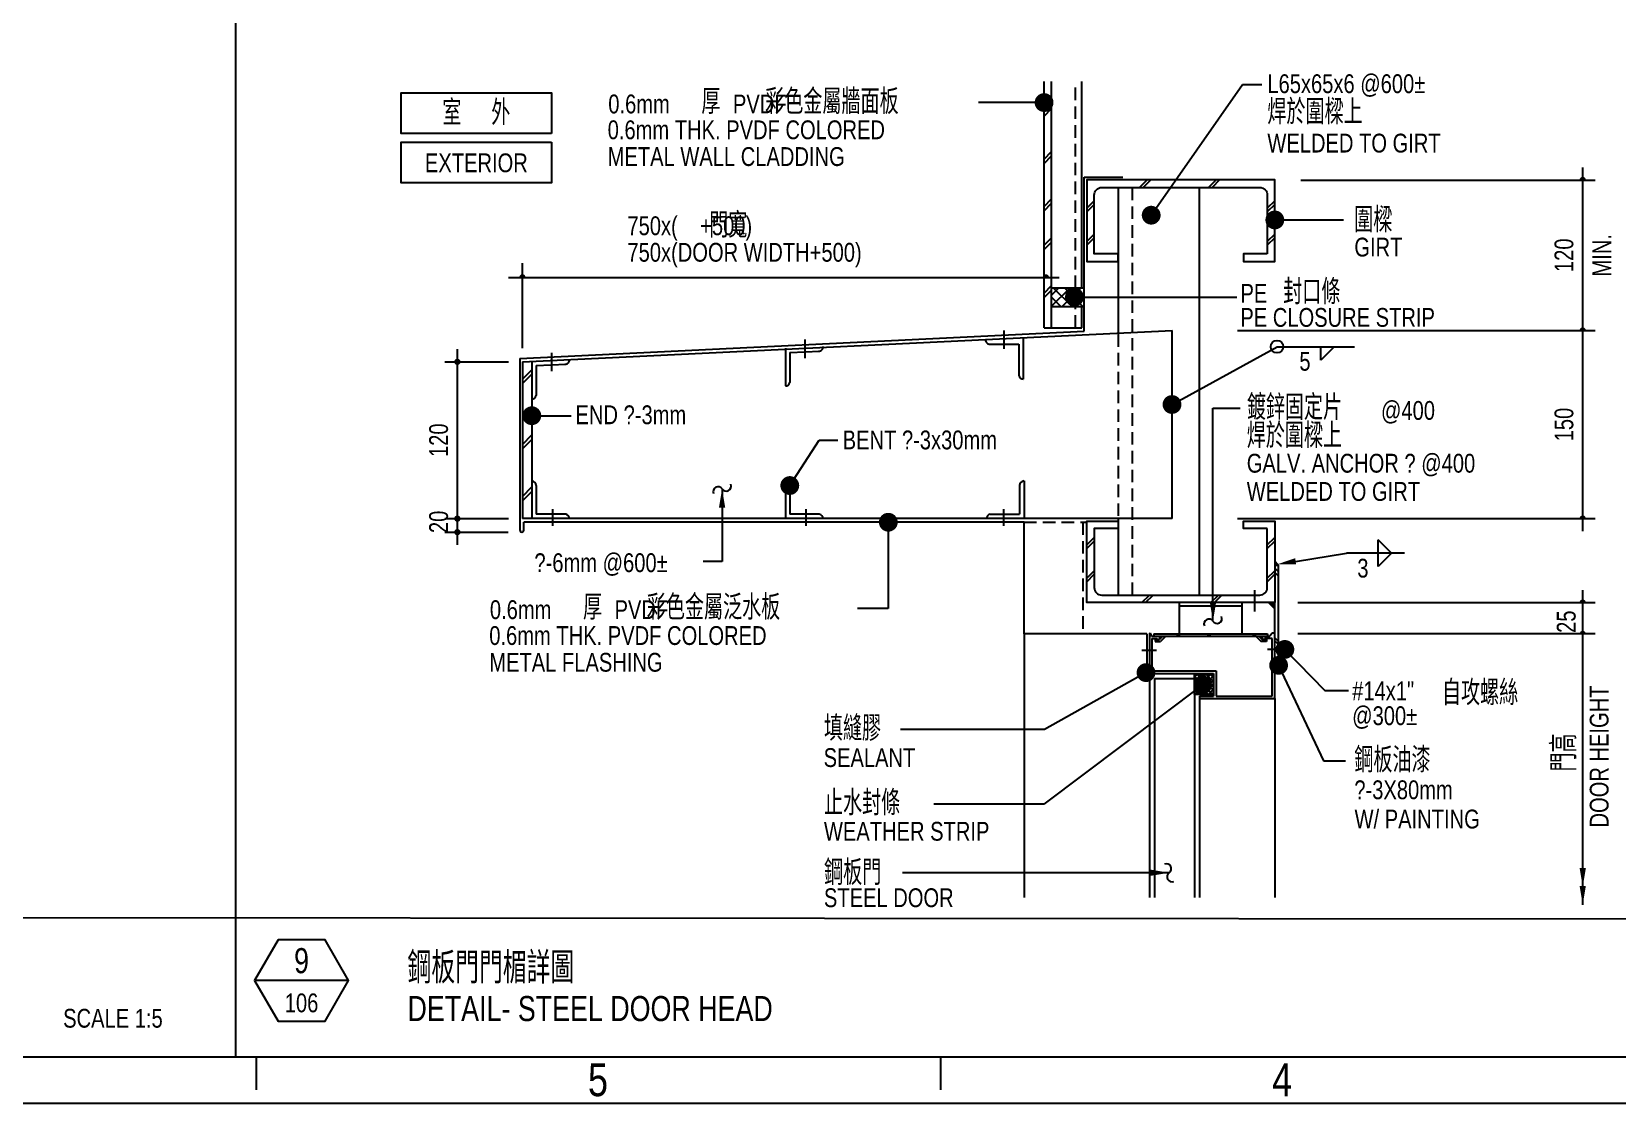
# Model space of a CAD drawing. Extents: x -15449 to 597104, y -1239737 to 53667.
# Drawn here: x 13911 to 14163.9, y 7246.1 to 7416.9 of the extents above; entities that cross this region are included whole.
import ezdxf
from ezdxf.enums import TextEntityAlignment as Align

# ---------------------------------------------------------------- set-up
doc = ezdxf.new("R2010")
doc.units = 0
doc.header["$LTSCALE"] = 8
doc.linetypes.add('HIDDEN', pattern=[0.375, 0.25, -0.125])
doc.layers.get('0').update_dxf_attribs({"color": 1, "linetype": 'CONTINUOUS'})
doc.layers.get('Defpoints').update_dxf_attribs({"linetype": 'CONTINUOUS'})
for name, color, linetype in [('1', 1, 'CONTINUOUS'), ('2', 2, 'CONTINUOUS'), ('3', 3, 'CONTINUOUS'), ('4', 4, 'CONTINUOUS'), ('BOR', 1, 'CONTINUOUS'), ('DIM', 1, 'CONTINUOUS'), ('TEXT', 2, 'CONTINUOUS')]:
    doc.layers.add(name, color=color, linetype=linetype)
doc.styles.add('ACADCHN6', font='CTCICHN0.shx', dxfattribs={"bigfont": 'ACADCHN6.shx'})
doc.styles.add('CTCIL_A1_DWG$0$ARIAL', font='Arial')
doc.styles.add('S1', font='AUCAD', dxfattribs={"width": 0.8, "height": 3})
doc.dimstyles.new('CTCI_CVLLEADER', dxfattribs={"dimtxt": 3, "dimasz": 3, "dimexe": 2, "dimexo": 2, "dimgap": 1, "dimtad": 0, "dimtih": 1, "dimtoh": 1, "dimdec": 4, "dimlfac": 100, "dimzin": 0, "dimdsep": 46, "dimtxsty": 'S1', "dimblk": 'DTARROWF', "dimcen": 2, "dimclrd": 1, "dimclre": 1, "dimclrt": 2, "dimadec": 0, "dimazin": 0, "dimtfac": 1, "dimtdec": 4, "dimtofl": 0, "dimtmove": 0, "dimatfit": 3, "dimldrblk": 'DTARROWF', "dimfxl": 1, "dimtolj": 1, "dimtzin": 0, "dimarcsym": 0})

# ---------------------------------------------------------------- blocks, each defined once
blk = doc.blocks.new('CTCIL_A1_DWG')
at = {"linetype": 'Continuous', "lineweight": 25}
for p, q in [((8.35, 8.5), (699.09, 8.5)), ((291.87, 3.19), (291.87, 8.5)), ((402.47, 3.19), (402.47, 8.5)), ((0, 1), (840, 1))]:
    blk.add_line(p, q, dxfattribs=at)
at = {"linetype": 'Continuous', "lineweight": 0, "style": 'CTCIL_A1_DWG$0$ARIAL', "width": 0.786}
for s, p in [('5', (345.44, 2.15)), ('4', (456.04, 2.15))]:
    blk.add_text(s, height=5.31, dxfattribs=at).set_placement(p)
blk = doc.blocks.new('ARROW', base_point=(230.43, 159.35))
at = {"layer": '1'}
blk.add_solid([(227.43, 158.85), (227.43, 159.85), (230.43, 159.35)], dxfattribs=at)
blk = doc.blocks.new('*U308')
at = {"layer": '1'}
for p, q in [((281.57, 638.18), (282.77, 639.38)), ((281.57, 637.61), (282.77, 638.81)), ((310.37, 638.18), (311.57, 639.38)), ((310.37, 637.61), (311.57, 638.81)), ((281.57, 632.87), (282.77, 634.07)), ((281.57, 632.31), (282.77, 633.51)), ((310.37, 632.87), (311.57, 634.07)), ((310.37, 632.31), (311.57, 633.51)), ((290.38, 628.99), (291.58, 630.19)), ((290.95, 628.99), (292.15, 630.19)), ((301.36, 628.99), (302.56, 630.19)), ((301.93, 628.99), (303.13, 630.19))]:
    blk.add_line(p, q, dxfattribs=at)
at = {"layer": '3'}
blk.add_lwpolyline([(310.37, 640.79), (306.57, 640.79), (306.57, 641.99), (311.57, 641.99), (311.57, 628.99), (281.57, 628.99), (281.57, 641.99), (286.57, 641.99), (286.57, 640.79), (282.77, 640.79), (282.77, 631.39, 0.414214), (283.97, 630.19), (309.17, 630.19, 0.414214), (310.37, 631.39)], format="xyb", close=True, dxfattribs=at)
blk = doc.blocks.new('*U309')
at = {"layer": '1'}
for p, q in [((291.21, 621.89), (290.01, 620.69)), ((291.78, 621.89), (290.58, 620.69)), ((302.19, 621.89), (300.99, 620.69)), ((302.76, 621.89), (301.56, 620.69)), ((282.77, 618.57), (281.57, 617.37)), ((282.77, 618), (281.57, 616.8)), ((311.57, 618.57), (310.37, 617.37)), ((311.57, 618), (310.37, 616.8)), ((282.77, 613.26), (281.57, 612.06)), ((282.77, 612.69), (281.57, 611.49)), ((311.57, 613.26), (310.37, 612.06)), ((311.57, 612.69), (310.37, 611.49))]:
    blk.add_line(p, q, dxfattribs=at)
at = {"layer": '3'}
blk.add_lwpolyline([(310.37, 610.09), (306.57, 610.09), (306.57, 608.89), (311.57, 608.89), (311.57, 621.89), (281.57, 621.89), (281.57, 608.89), (286.57, 608.89), (286.57, 610.09), (282.77, 610.09), (282.77, 619.49, -0.414214), (283.97, 620.69), (309.17, 620.69, -0.414214), (310.37, 619.49)], format="xyb", close=True, dxfattribs=at)
blk = doc.blocks.new('DTARROWF')
at = {"color": 0, "const_width": 0.5}
blk.add_lwpolyline([(-0.25, 0, 1), (0.25, 0, 1)], format="xyb", close=True, dxfattribs=at)
blk = doc.blocks.new('DARROW7')
at = {"color": 2}
for centre, start, end in [((-0.44, 0.65), 304.0217, 112.4292), ((0.44, -0.65), 124.0217, 292.4292)]:
    blk.add_arc(centre, 0.785, start, end, dxfattribs=at)
blk.add_solid([(-3, -0.5), (-3, 0.5), (0, 0)], dxfattribs=at)
blk = doc.blocks.new('*U310')
at = {"layer": 'TEXT', "width": 0.8}
for s, height, style, p in [('厚      彩色金屬牆面板', 4.0001, 'ACADCHN6', (346.45, 362.44)), ('0.6mm ', 3, 'S1', (331.6, 362.56)), ('PVDF', 3, 'S1', (351.48, 362.56))]:
    blk.add_text(s, height=height, dxfattribs=dict(at, style=style)).set_placement(p)
blk = doc.blocks.new('*U312')
at = {"layer": 'TEXT', "width": 0.8}
for s, height, style, p in [('厚      彩色金屬泛水板', 4.0001, 'ACADCHN6', (947.79, 451.5)), ('0.6mm ', 3, 'S1', (932.94, 451.62)), ('PVDF', 3, 'S1', (952.82, 451.62))]:
    blk.add_text(s, height=height, dxfattribs=dict(at, style=style)).set_placement(p)

msp = doc.modelspace()

# ---------------------------------------------------------------- hatches: boundary and pattern name
at = {"layer": '1'}
h = msp.add_hatch(dxfattribs=at)
h.set_pattern_fill('ANSI37', color=256, scale=4, style=0)
h.set_pattern_definition([(45, (13783.2916, 6835.39494), (-0.3535534, 0.3535534), []), (135, (13783.2916, 6835.39494), (-0.3535534, -0.3535534), [])])
h.paths.add_polyline_path([(14096.488, 7314.4461), (14096.488, 7311.2595), (14099.4436, 7311.2595), (14099.4436, 7314.4461)])

# ---------------------------------------------------------------- linework, layer by layer
for p, q in [((14072.4883, 7404.1877), (14073.6883, 7405.3877)), ((14072.4883, 7403.4806), (14073.6883, 7404.6806)), ((14072.4883, 7396.6428), (14073.6883, 7397.8428)), ((14072.4883, 7395.9357), (14073.6883, 7397.1357)), ((14072.4883, 7389.098), (14073.6883, 7390.298)), ((14072.4883, 7388.3909), (14073.6883, 7389.5909)), ((14072.4883, 7382.8968), (14073.6883, 7384.0968)), ((14072.4883, 7382.1897), (14073.6883, 7383.3897)), ((14072.4883, 7375.2486), (14073.6883, 7376.4486)), ((14072.4883, 7374.5415), (14073.6883, 7375.7415)), ((14073.6883, 7374.9292), (14074.8047, 7376.0455)), ((14073.6883, 7373.1614), (14076.5724, 7376.0455)), ((14075.2348, 7373.0455), (14073.6883, 7374.5919)), ((14077.0025, 7373.0455), (14074.0025, 7376.0455)), ((14075.3402, 7373.0455), (14078.3402, 7376.0455)), ((14078.8883, 7372.9275), (14075.7703, 7376.0455)), ((14077.108, 7373.0455), (14078.8883, 7374.8259)), ((14078.8883, 7374.6952), (14077.5381, 7376.0455)), ((13989.2883, 7361.545), (13990.7883, 7363.045)), ((13989.2883, 7360.8379), (13990.7883, 7362.3379)), ((13989.2883, 7351.1406), (13990.7883, 7352.6406)), ((13989.2883, 7350.4335), (13990.7883, 7351.9335)), ((13989.2883, 7342.8382), (13990.7883, 7344.3382)), ((13989.2883, 7342.131), (13990.7883, 7343.631)), ((14109.888, 7331.8961), (14109.2883, 7332.4958)), ((14109.2883, 7331.3888), (14109.888, 7330.7891)), ((14109.2883, 7330.7137), (14109.888, 7330.114)), ((14093.6132, 7320.5461), (14093.9668, 7320.8996)), ((14093.8632, 7320.5461), (14094.2168, 7320.8996)), ((14098.4897, 7320.5461), (14098.8433, 7320.8996)), ((14098.7397, 7320.5461), (14099.0933, 7320.8996)), ((14105.7162, 7320.5461), (14106.0697, 7320.8996)), ((14105.9662, 7320.5461), (14106.3197, 7320.8996)), ((14090.2502, 7319.6711), (14090.6037, 7320.0246)), ((14090.5002, 7319.6711), (14090.8537, 7320.0246)), ((14107.257, 7319.6711), (14107.6106, 7320.0246)), ((14107.507, 7319.6711), (14107.8606, 7320.0246)), ((14109.2883, 7320.3074), (14109.888, 7319.7077)), ((14109.2883, 7319.8091), (14109.888, 7319.2094)), ((14089.288, 7314.5961), (14089.288, 7278.863)), ((14097.288, 7310.5961), (14097.288, 7278.863))]:
    msp.add_line(p, q, dxfattribs=at)
at = {"layer": '1', "color": 1}
msp.add_line((13987.064, 7377.7704), (14074.8883, 7377.7704), dxfattribs=at)
at = {"layer": '1', "color": 2}
for points in [[(13989.5383, 7377.7704, 0.5, 0.5, 1), (13989.0383, 7377.7704, 0, 0, 0)], [(14073.0225, 7377.7704, 0.5, 0.5, 1), (14072.5225, 7377.7704, 0, 0, 0)]]:
    msp.add_lwpolyline(points, format="xyseb", dxfattribs=at)
at = {"layer": '1'}
msp.add_lwpolyline([(14096.488, 7314.4461), (14099.4436, 7314.4461), (14099.4436, 7311.2595), (14096.488, 7311.2595)], close=True, dxfattribs=at)
for centre, start in [((14088.9114, 7315.3642), 206.554132), ((14088.9114, 7315.5769), 220.090941), ((14088.9114, 7315.7896), 233.352315), ((14088.9114, 7316.0024), 247.091928)]:
    msp.add_arc(centre, 0.6516, start, 305.313946, dxfattribs=at)
for points in [[(14109.888, 7331.8961), (14109.2883, 7331.8961), (14109.2883, 7332.4958)], [(14108.088, 7325.8961), (14109.2878, 7325.8961), (14109.2878, 7324.6964)]]:
    msp.add_solid(points, dxfattribs=at)
at = {"layer": '2', "linetype": 'HIDDEN'}
for p, q in [((14077.4883, 7376.0455), (14077.4883, 7409.0012)), ((14086.5931, 7327.0961), (14086.5931, 7392.0961)), ((14077.4883, 7369.7201), (14077.4883, 7373.0455)), ((14084.2883, 7368.7169), (14084.2883, 7339.2961))]:
    msp.add_line(p, q, dxfattribs=at)
at = {"layer": '2'}
for p, q in [((14078.4883, 7376.0455), (14078.4883, 7409.0012)), ((14084.2883, 7392.0961), (14084.2883, 7368.7169)), ((14097.2883, 7327.0961), (14097.2883, 7392.0961)), ((14078.8883, 7376.0455), (14073.6883, 7376.0455)), ((14078.8883, 7373.0455), (14073.6883, 7373.0455)), ((14078.4883, 7369.7201), (14078.4883, 7373.0455)), ((13989.2883, 7364.2961), (14092.8883, 7369.2961)), ((14073.6883, 7369.7201), (14078.4883, 7369.7201)), ((14092.8883, 7339.2961), (14092.8883, 7369.2961)), ((14031.2299, 7366.453), (14031.2299, 7360.4461)), ((14063.8792, 7367.1146), (14068.4719, 7367.1146)), ((14068.4719, 7367.1146), (14068.4719, 7362.1211)), ((14069.1719, 7368.0896), (14069.1719, 7361.553)), ((13989.2883, 7364.2961), (13989.2883, 7339.2961)), ((13990.7883, 7364.3685), (13990.7883, 7339.2961)), ((13991.4883, 7363.7014), (13996.2848, 7363.9329)), ((13991.4883, 7363.7014), (13991.4883, 7358.9295)), ((14031.9299, 7365.786), (14036.7263, 7366.0175)), ((14031.9299, 7365.786), (14031.9299, 7361.0141)), ((13991.4883, 7344.5943), (13991.4883, 7339.9961)), ((14031.2299, 7345.2961), (14031.2299, 7339.2961)), ((14031.9299, 7344.5943), (14031.9299, 7339.9961)), ((14068.5883, 7344.5943), (14068.5883, 7339.9961)), ((14069.2883, 7345.2961), (14069.2883, 7339.2961)), ((14092.8883, 7339.2961), (13989.2883, 7339.2961)), ((13996.2007, 7339.9961), (13991.4883, 7339.9961)), ((14036.6422, 7339.9961), (14031.9299, 7339.9961)), ((14063.8759, 7339.9961), (14068.5883, 7339.9961)), ((14084.2883, 7339.2961), (14084.2883, 7327.0961)), ((14109.288, 7331.8961), (14109.888, 7331.8961)), ((14109.888, 7315.8961), (14109.888, 7331.8961)), ((14094.0755, 7320.8961), (14094.0755, 7325.8961)), ((14104.0755, 7320.8961), (14104.0755, 7325.8961)), ((14109.288, 7310.5961), (14109.288, 7325.8961)), ((14094.0755, 7325.3961), (14104.0755, 7325.3961)), ((14089.288, 7321.0461), (14089.288, 7314.5961)), ((14089.288, 7321.0461), (14089.413, 7321.0461)), ((14089.413, 7321.0461), (14089.638, 7320.5461)), ((14090.013, 7320.8961), (14108.138, 7320.8961)), ((14090.013, 7320.8961), (14090.013, 7320.5461)), ((14108.138, 7320.8961), (14108.138, 7320.5461)), ((14108.888, 7321.0461), (14108.513, 7320.5461)), ((14109.2626, 7321.0461), (14108.888, 7321.0461)), ((14089.638, 7320.5461), (14108.513, 7320.5461)), ((14089.6626, 7320.1961), (14090.538, 7320.1961)), ((14089.688, 7320.1961), (14089.688, 7314.9961)), ((14090.188, 7320.0211), (14090.188, 7319.6711)), ((14090.188, 7320.0211), (14090.888, 7320.0211)), ((14090.188, 7319.6711), (14091.033, 7319.6711)), ((14090.538, 7320.1961), (14090.538, 7320.0211)), ((14091.413, 7320.5461), (14090.888, 7320.0211)), ((14090.888, 7320.5461), (14090.888, 7320.0211)), ((14091.908, 7320.5461), (14091.033, 7319.6711)), ((14106.2431, 7320.5461), (14107.1181, 7319.6711)), ((14106.738, 7320.5461), (14107.263, 7320.0211)), ((14107.963, 7319.6711), (14107.1181, 7319.6711)), ((14107.263, 7320.5461), (14107.263, 7320.0211)), ((14107.963, 7320.0211), (14107.263, 7320.0211)), ((14108.888, 7320.1961), (14107.613, 7320.1961)), ((14107.613, 7320.1961), (14107.613, 7320.0211)), ((14107.963, 7320.0211), (14107.963, 7319.6711)), ((14108.888, 7310.9961), (14108.888, 7320.1961)), ((14109.288, 7315.8961), (14109.888, 7315.8961)), ((14089.288, 7314.5961), (14099.5104, 7314.5961)), ((14089.688, 7314.9961), (14099.9104, 7314.9961)), ((14090.088, 7313.7961), (14096.488, 7313.7961)), ((14090.088, 7313.7961), (14090.088, 7278.863)), ((14096.488, 7313.7961), (14096.488, 7278.863)), ((14099.5104, 7314.5961), (14099.5104, 7310.9961)), ((14099.9104, 7314.9961), (14099.9104, 7310.9961)), ((14097.288, 7310.9961), (14099.5104, 7310.9961)), ((14097.288, 7310.9961), (14097.288, 7310.5961)), ((14097.288, 7310.5961), (14109.288, 7310.5961)), ((14099.9104, 7310.9961), (14108.888, 7310.9961))]:
    msp.add_line(p, q, dxfattribs=at)
at = {"layer": '2', "color": 4, "linetype": 'HIDDEN'}
for p, q in [((14069.2883, 7338.7186), (14079.2883, 7338.7186)), ((14078.6791, 7338.7186), (14078.6791, 7320.8961))]:
    msp.add_line(p, q, dxfattribs=at)
at = {"layer": '2'}
for centre, radius, start, end in [((14036.5938, 7366.6469), 0.6432, 263.639955, 8.555664), ((14063.8079, 7367.7539), 0.6432, 171.444336, 276.360045), ((13996.1523, 7364.5623), 0.6432, 263.639955, 8.555664), ((14069.1644, 7362.2591), 0.7061, 191.270573, 270.608458), ((13990.7958, 7359.0676), 0.7061, 269.391542, 348.729427), ((14031.2374, 7361.1521), 0.7061, 269.391542, 348.729427), ((13990.7745, 7344.5823), 0.7139, 359.03774, 88.893065), ((14031.2161, 7344.5823), 0.7139, 359.03774, 88.893065), ((14069.3021, 7344.5823), 0.7139, 91.106935, 180.96226), ((13996.0412, 7339.2655), 0.7478, 2.341558, 77.681312), ((14036.4827, 7339.2655), 0.7478, 2.341558, 77.681312), ((14064.0355, 7339.2655), 0.7478, 102.318688, 177.658442)]:
    msp.add_arc(centre, radius, start, end, dxfattribs=at)
at = {"layer": '3'}
for p, q in [((13943.5962, 7253.4492), (13943.5962, 7822.6044)), ((14066.0484, 7369.3031), (14066.0484, 7366.3461)), ((14034.3533, 7367.8413), (14034.3533, 7364.8843)), ((13993.9118, 7365.7567), (13993.9118, 7362.7997)), ((13994.0716, 7340.8227), (13994.0716, 7338.1407)), ((14034.5131, 7340.8227), (14034.5131, 7338.1407)), ((14066.0051, 7340.8227), (14066.0051, 7338.1407)), ((14106.1115, 7324.4961), (14106.1115, 7327.8961)), ((14090.438, 7318.2461), (14088.088, 7318.2461)), ((14110.888, 7318.4322), (14108.1135, 7318.4322)), ((13667.2339, 7275.8417), (14192.147, 7275.4607))]:
    msp.add_line(p, q, dxfattribs=at)
at = {"layer": '3', "color": 4}
for p, q in [((14072.4883, 7369.7201), (14072.4883, 7409.0012)), ((14073.6883, 7369.7201), (14073.6883, 7409.0012)), ((14078.8883, 7369.1983), (14078.8883, 7393.7523)), ((14078.8883, 7393.7523), (14085.0477, 7393.7523)), ((14072.4883, 7369.7201), (14073.6883, 7369.7201)), ((13989.5175, 7337.4603), (13989.5175, 7338.7186)), ((14069.2883, 7320.8961), (14069.2883, 7338.7186)), ((14088.888, 7320.8961), (14069.2883, 7320.8961)), ((14088.888, 7320.8961), (14088.888, 7315.6325)), ((14088.888, 7315.6325), (14088.1809, 7314.9254))]:
    msp.add_line(p, q, dxfattribs=at)
at = {"layer": '4'}
for p, q in [((13988.8883, 7364.8547), (14078.8883, 7369.1983)), ((13988.8883, 7364.8547), (13988.8883, 7337.4903)), ((14069.2883, 7338.7186), (13989.5175, 7338.7186))]:
    msp.add_line(p, q, dxfattribs=at)
msp.add_arc((13989.2018, 7337.4523), 0.3158, 173.088182, 1.439702, dxfattribs=at)
at = {"layer": 'Defpoints', "color": 1, "linetype": 'ByBlock'}
msp.add_point((14144.0366, 7271.3742), dxfattribs=at)
at = {"layer": 'DIM', "color": 1}
for p, q in [((14158.389, 7337.2961), (14158.389, 7395.2961)), ((14113.4511, 7393.2961), (14160.389, 7393.2961)), ((13989.2883, 7366.498), (13989.2883, 7380.0442)), ((14103.3123, 7369.2961), (14160.389, 7369.2961)), ((14103.3123, 7339.2961), (14160.389, 7339.2961))]:
    msp.add_line(p, q, dxfattribs=at)
at = {"layer": 'DIM', "color": 1, "linetype": 'Continuous'}
for p, q in [((13978.9169, 7335.1366), (13978.9169, 7366.2961)), ((13976.9169, 7364.2961), (13987.0618, 7364.2961)), ((13976.9169, 7339.2961), (13987.0618, 7339.2961)), ((13976.9169, 7339.2961), (13982.0618, 7339.2961)), ((13976.9169, 7337.1366), (13987.0372, 7337.1366)), ((13976.9169, 7337.1366), (13982.0372, 7337.1366))]:
    msp.add_line(p, q, dxfattribs=at)
at = {"layer": 'DIM'}
for p, q in [((14109.6412, 7366.71), (14122.0068, 7366.71)), ((14112.6061, 7332.479), (14120.7336, 7333.777)), ((14129.9909, 7333.777), (14120.7336, 7333.777)), ((14112.9581, 7325.8961), (14160.389, 7325.8961)), ((14158.389, 7277.7146), (14158.389, 7327.8961)), ((14069.2883, 7320.8961), (14069.2883, 7278.863)), ((14160.389, 7320.8961), (14112.9581, 7320.8961)), ((14109.2883, 7310.5961), (14109.2883, 7278.863))]:
    msp.add_line(p, q, dxfattribs=at)
at = {"layer": 'DIM', "color": 2}
for p, q in [((14118.7367, 7366.71), (14116.6154, 7364.5887)), ((14116.6154, 7364.5887), (14116.6154, 7366.71)), ((14127.9149, 7333.777), (14125.7935, 7335.8983)), ((14125.7935, 7331.6557), (14125.7935, 7335.8983)), ((14127.9149, 7333.777), (14125.7935, 7331.6557))]:
    msp.add_line(p, q, dxfattribs=at)
at = {"layer": 'DIM', "color": 1, "linetype": 'Continuous'}
for points in [[(13993.9502, 7400.6993), (13969.9393, 7400.6993), (13969.9393, 7407.1789), (13993.9502, 7407.1789)], [(13993.9502, 7399.3221), (13993.9502, 7392.8424), (13969.9393, 7392.8424), (13969.9393, 7399.3221)]]:
    msp.add_lwpolyline(points, close=True, dxfattribs=at)
at = {"layer": 'DIM', "color": 2}
for points in [[(14158.639, 7393.2961, 0.5, 0.5, 1), (14158.139, 7393.2961, 0, 0, 0)], [(14158.639, 7369.2961, 0.5, 0.5, 1), (14158.139, 7369.2961, 0, 0, 0)], [(14158.639, 7339.2961, 0.5, 0.5, 1), (14158.139, 7339.2961, 0, 0, 0)]]:
    msp.add_lwpolyline(points, format="xyseb", dxfattribs=at)
at = {"layer": 'DIM'}
for points in [[(14158.639, 7325.8961, 0.5, 0.5, 1), (14158.139, 7325.8961, 0, 0, 0)], [(14158.639, 7320.8961, 0.5, 0.5, 1), (14158.139, 7320.8961, 0, 0, 0)]]:
    msp.add_lwpolyline(points, format="xyseb", dxfattribs=at)
msp.add_circle((14109.6412, 7366.71), 1, dxfattribs=at)
msp.add_solid([(14112.6849, 7331.9852), (14112.5272, 7332.9727), (14109.6436, 7332.0058)], dxfattribs=at)
at = {"layer": 'TEXT', "color": 3}
msp.add_line((13961.5726, 7265.6411), (13946.5615, 7265.6411), dxfattribs=at)
msp.add_lwpolyline([(13950.3143, 7272.1411), (13946.5615, 7265.6411), (13950.3143, 7259.1411), (13957.8198, 7259.1411), (13961.5726, 7265.6411), (13957.8198, 7272.1411)], close=True, dxfattribs=at)

# ---------------------------------------------------------------- block references
at = {"layer": 'BOR', "linetype": 'Continuous', "xscale": 0.9864072873835638, "yscale": 0.9864072873835638, "zscale": 0.9864072873835638}
msp.add_blockref('CTCIL_A1_DWG', (13659, 7245.0639), dxfattribs=at)
at = {"layer": 'DIM'}
for name, p in [('*U309', (13797.7191, 6771.4104)), ('*U308', (13797.7191, 6696.9109))]:
    msp.add_blockref(name, p, dxfattribs=at)
at = {"layer": 'DIM', "color": 1, "linetype": 'Continuous'}
for p in [(13978.9169, 7364.2961), (13978.9169, 7339.2961), (13978.9169, 7339.2961), (13978.9169, 7337.1366), (13978.9169, 7337.1366)]:
    msp.add_blockref('DTARROWF', p, dxfattribs=at)
at = {"layer": 'DIM', "rotation": 270}
for p in [(14158.3907, 7280.5679), (14158.3907, 7277.7146)]:
    msp.add_blockref('ARROW', p, dxfattribs=at)
at = {"layer": 'TEXT'}
for name, p in [('*U310', (13671.3857, 7041.3641)), ('*U312', (13051.164, 6871.6541))]:
    msp.add_blockref(name, p, dxfattribs=at)

# ---------------------------------------------------------------- texts
at = {"layer": 'DIM', "color": 2, "style": 'S1', "width": 0.8}
for s, p in [('120', (14156.889, 7381.2961)), ('MIN.', (14162.9328, 7381.2961)), ('150', (14156.889, 7354.2961))]:
    msp.add_text(s, height=3, rotation=90, dxfattribs=at).set_placement(p, align=Align.CENTER)
at = {"layer": 'DIM', "color": 2, "linetype": 'Continuous', "style": 'S1', "width": 0.8}
msp.add_text('120', height=3, rotation=90, dxfattribs=at).set_placement((13977.4169, 7351.7961), align=Align.CENTER)
msp.add_text('20', height=3, rotation=90, dxfattribs=at).set_placement((13977.4169, 7340.5617), align=Align.RIGHT)
at = {"layer": 'TEXT', "width": 0.8}
for s, height, style, p in [('L65x65x6 @600%%128', 3, 'S1', (14108.0973, 7407.1565)), ('焊於圍樑上', 4, 'ACADCHN6', (14108.0973, 7402.1565)), ('0.6mm THK. PVDF COLORED ', 3, 'S1', (14002.8875, 7399.8029)), ('WELDED TO GIRT', 3, 'S1', (14108.0973, 7397.6843)), ('METAL WALL CLADDING', 3, 'S1', (14002.8875, 7395.5369)), ('750x(    +500)', 3, 'S1', (14006.0372, 7384.5)), ('GIRT', 3, 'S1', (14121.9669, 7381.0997)), ('PE ', 3, 'S1', (14103.8118, 7373.7148)), ('封口條', 4, 'ACADCHN6', (14110.621, 7373.4581)), ('PE CLOSURE STRIP', 3, 'S1', (14103.7898, 7369.8833)), ('5', 3, 'S1', (14113.2004, 7362.8888)), ('鍍鋅固定片', 4, 'ACADCHN6', (14104.8108, 7355.0462)), ('END %%141-3mm', 3, 'S1', (13997.759, 7354.3547)), ('@400', 3, 'S1', (14126.2156, 7355.0462)), ('焊於圍樑上', 4, 'ACADCHN6', (14104.8108, 7350.5462)), ('BENT %%141-3x30mm', 3, 'S1', (14040.3657, 7350.3418)), ('GALV. ANCHOR %%141 @400', 3, 'S1', (14104.8108, 7346.6287)), ('WELDED TO GIRT', 3, 'S1', (14104.8108, 7342.1287)), ('%%141-6mm @600%%128', 3, 'S1', (13991.2062, 7330.7646)), ('3', 3, 'S1', (14122.4404, 7329.8932)), ('0.6mm THK. PVDF COLORED ', 3, 'S1', (13984.0045, 7319.1476)), ('METAL FLASHING', 3, 'S1', (13984.0045, 7314.8815)), ('#14x1"  ', 3, 'S1', (14121.6196, 7310.3264)), ('自攻螺絲', 4, 'ACADCHN6', (14135.9412, 7309.536)), ('填縫膠', 4, 'ACADCHN6', (14037.3766, 7303.8591)), ('@300%%128', 3, 'S1', (14121.6196, 7306.3633)), ('鋼板油漆', 4, 'ACADCHN6', (14121.9668, 7298.8103)), ('SEALANT', 3, 'S1', (14037.3275, 7299.6844)), ('止水封條', 4, 'ACADCHN6', (14037.3766, 7291.9725)), ('%%141-3X80mm', 3, 'S1', (14121.9668, 7294.5465)), ('W/ PAINTING', 3, 'S1', (14122.0035, 7289.8837)), ('WEATHER STRIP', 3, 'S1', (14037.3766, 7287.9306)), ('鋼板門', 4, 'ACADCHN6', (14037.4013, 7280.8651)), ('STEEL DOOR', 3, 'S1', (14037.3766, 7277.3356)), ('SCALE 1:5', 3, 'S1', (13916.0458, 7258.1121))]:
    msp.add_text(s, height=height, dxfattribs=dict(at, style=style)).set_placement(p)
for s, height, style, p in [('室    外', 4, 'ACADCHN6', (13981.9447, 7402.0503)), ('EXTERIOR', 3, 'S1', (13981.9447, 7394.5368)), ('門寬', 4.00009, 'ACADCHN6', (14022.1308, 7384.1139))]:
    msp.add_text(s, height=height, dxfattribs=dict(at, style=style)).set_placement(p, align=Align.CENTER)
at = {"layer": 'TEXT', "color": 2, "style": 'ACADCHN6', "width": 0.8}
msp.add_text('圍樑', height=4, dxfattribs=at).set_placement((14121.9433, 7384.9288))
at = {"layer": 'TEXT', "linetype": 'Continuous', "style": 'S1', "width": 0.8}
msp.add_text('750x(DOOR WIDTH+500)', height=3, dxfattribs=at).set_placement((14006.0372, 7380.2704))
at = {"layer": 'TEXT', "style": 'S1', "width": 0.8}
msp.add_text('25', height=3, rotation=90, dxfattribs=at).set_placement((14157.2556, 7321.074))
at = {"layer": 'TEXT', "width": 0.8}
for s, height, style, p in [('DOOR HEIGHT', 3, 'S1', (14162.509, 7301.3576)), ('門高', 4, 'ACADCHN6', (14157.389, 7301.9919))]:
    msp.add_text(s, height=height, rotation=90, dxfattribs=dict(at, style=style)).set_placement(p, align=Align.CENTER)
at = {"layer": 'TEXT', "color": 3, "style": 'S1', "width": 0.8}
for s, height, p in [('9', 4, (13954.067, 7266.799)), ('106', 3, (13954.067, 7260.5653))]:
    msp.add_text(s, height=height, dxfattribs=at).set_placement(p, align=Align.CENTER)
at = {"layer": 'TEXT', "color": 3, "width": 0.8}
for s, height, style, p in [('鋼板門門楣詳圖', 5, 'ACADCHN6', (13970.9632, 7265.1601)), ('DETAIL- STEEL DOOR HEAD', 4, 'S1', (13970.9632, 7259.1601))]:
    msp.add_text(s, height=height, dxfattribs=dict(at, style=style)).set_placement(p)

# ---------------------------------------------------------------- leaders
at = {"layer": 'DIM', "color": 1}
for points in [[(14089.5702, 7387.6868), (14104.1095, 7408.5338), (14107.2043, 7408.5338)], [(14072.4883, 7405.6475), (14062.0252, 7405.6475)], [(14092.8883, 7357.4933), (14109.6412, 7366.71)], [(14047.6437, 7338.7186), (14047.6437, 7324.9494), (14042.7532, 7324.9494)], [(14088.7431, 7314.7347), (14072.5598, 7305.6419), (14049.5968, 7305.6419)], [(14097.7648, 7312.7694), (14072.4532, 7293.7793), (14054.8934, 7293.7793)]]:
    msp.add_leader(points, dimstyle='CTCI_CVLLEADER', dxfattribs=at)
at = {"layer": 'DIM', "color": 1, "linetype": 'Continuous'}
for points in [[(14109.2883, 7386.928), (14120.2575, 7386.928)], [(14077.3295, 7374.6298), (14103.2186, 7374.6298)], [(13990.7883, 7355.7049), (13997.0414, 7355.7049)], [(14031.9299, 7344.5703), (14036.6199, 7351.807), (14039.6199, 7351.807)], [(14110.888, 7318.4322), (14117.2666, 7311.869), (14121.045, 7311.869)], [(14109.888, 7315.8961), (14117.0484, 7300.6852), (14120.5765, 7300.6852)]]:
    msp.add_leader(points, dimstyle='CTCI_CVLLEADER', dxfattribs=at)
msp.add_leader([(14099.4208, 7322.9256), (14099.4208, 7356.9182), (14103.754, 7356.9182)], dimstyle='CTCI_CVLLEADER', override={"dimasz": 1, "dimldrblk": 'DARROW7'}, dxfattribs=at)
at = {"layer": 'DIM', "color": 1}
for points in [[(14021.1354, 7344.0332), (14021.1354, 7332.4514), (14018.1222, 7332.4514)], [(14092.4339, 7282.8169), (14049.9047, 7282.8169)]]:
    msp.add_leader(points, dimstyle='CTCI_CVLLEADER', override={"dimasz": 1, "dimldrblk": 'DARROW7'}, dxfattribs=at)

doc.saveas('drawing.dxf')
